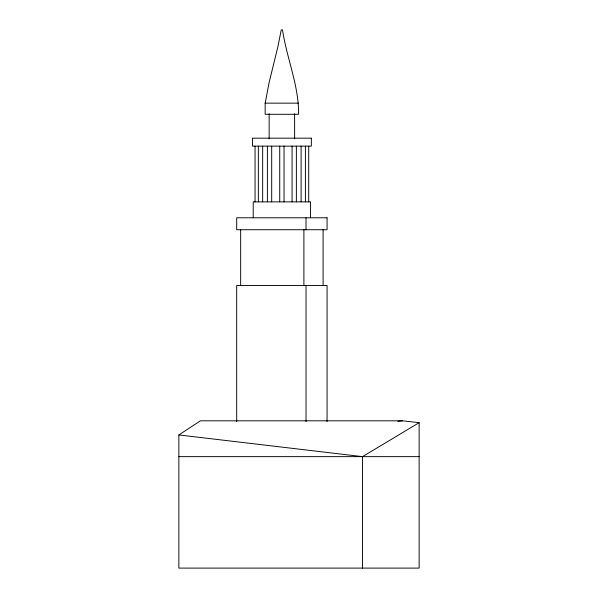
<?xml version="1.0" encoding="UTF-8"?>
<svg xmlns="http://www.w3.org/2000/svg" width="598" height="598" viewBox="0 0 598 598"><rect width="100%" height="100%" fill="white"/><g stroke="black" fill="none" stroke-linecap="round" stroke-linejoin="round"><path stroke-width="0.9" d="M265.161 103.148L269.145 82.449L277.906 46.622L281.247 29.9L282.518 29.9C286.696 58.223 298.91 85.439 298.604 114.293L265.161 114.293L265.161 103.148L298.604 103.148M178.862 434.94L200.457 420.813L402.491 420.813L419.138 422.666L419.138 568.1L178.862 568.1L178.862 434.94L362.53 456.64L419.138 422.666M397.857 421.328L402.491 420.813M178.862 456.64L419.138 456.64M362.53 456.64L362.53 568.1M327.069 421.65L327.069 285.463L236.696 285.463L236.696 421.65M323.099 229.483L323.099 285.463M310.541 217.792L310.541 201.87L253.223 201.87L253.223 217.792M308.71 146.136L308.71 201.87M306.019 217.792L306.019 229.737M306.019 285.463L306.019 421.65M305.406 146.136L305.406 201.87M303.896 229.483L303.896 285.463M301.108 146.136L301.108 201.87M296.369 146.136L296.369 201.87M294.62 113.762L294.62 138.841M292.071 146.136L292.071 201.87M284.035 146.136L284.035 201.87M279.729 146.136L279.729 201.87M271.694 146.136L271.694 201.87M269.145 113.762L269.145 138.841M267.396 146.136L267.396 201.87M262.657 146.136L262.657 201.87M258.358 146.136L258.358 201.87M255.054 146.136L255.054 201.87M240.665 229.483L240.665 285.463M311.341 138.175L252.423 138.175L252.423 146.136L311.341 146.136L311.341 138.175M327.069 217.792L236.696 217.792L236.696 229.737L327.069 229.737L327.069 217.792"/></g></svg>
